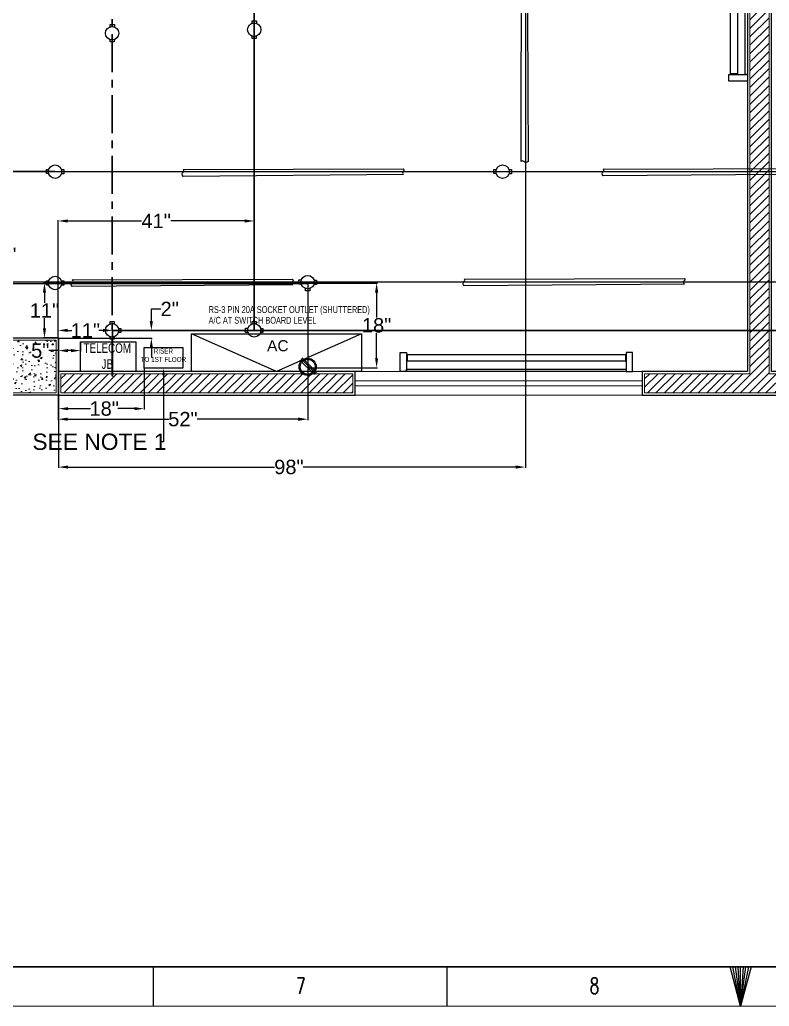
# Model space of a CAD drawing. Header units: inches. Extents: x 112 to 4169, y -2569 to 841.
# Drawn here: x 461 to 617.7, y -1182 to -975.7 of the extents above; entities that cross this region are included whole.
import ezdxf
from ezdxf import colors
from ezdxf.entities.mleader import LeaderData, LeaderLine
from ezdxf.math import Vec2, Vec3

# ---------------------------------------------------------------- set-up
doc = ezdxf.new("R2010")
doc.units = ezdxf.units.IN
doc.header["$MEASUREMENT"] = 0
doc.linetypes.add('Bathroom _ King & Twin$0$CENTER', pattern=[50.8, 31.75, -6.35, 6.35, -6.35])
doc.layers.get('Defpoints').update_dxf_attribs({"lineweight": 0})
for name, color, linetype in [('Cables', 7, 'Continuous'), ('HVAC', 44, 'Continuous'), ('Lights', 7, 'Continuous'), ('PVC Conduit and Circular Boxes', 7, 'Continuous'), ('Sockets', 7, 'Continuous'), ('wall 05', 253, 'Continuous')]:
    doc.layers.add(name, color=color, linetype=linetype)
for name, color, linetype, lineweight in [('COLUMN', 1, 'Continuous', 25), ('Glass', 5, 'Continuous', 9), ('HACTH', 8, 'Continuous', 9), ('Plaster Line', 254, 'Continuous', 15), ('Text', 252, 'Continuous', 15), ('WINDOW', 140, 'Continuous', 9)]:
    doc.layers.add(name, color=color, linetype=linetype, lineweight=lineweight)
doc.styles.get("Standard").update_dxf_attribs({"font": 'arial.ttf'})
doc.styles.add('Swiss721', font='swisscl.ttf')
doc.styles.add('TEG BORDER', font='txt_qlt.shx', dxfattribs={"width": 0.7, "bigfont": 'hztxt.shx'})
doc.dimstyles.get("Standard").update_dxf_attribs({"dimtxt": 3, "dimasz": 2, "dimexe": 0.18, "dimexo": 0.0625, "dimgap": 0.09, "dimtad": 0, "dimtih": 1, "dimtoh": 1, "dimdec": 0, "dimzin": 0, "dimdsep": 46, "dimtxsty": 'Standard', "dimcen": 0.09, "dimclrd": 5, "dimadec": 0, "dimazin": 0, "dimtfac": 1, "dimtdec": 0, "dimtofl": 0, "dimtmove": 0, "dimatfit": 3, "dimfxl": 1, "dimtolj": 1, "dimtzin": 0, "dimarcsym": 0})
pattern_1 = [(45, (-121864.2342, -172383.6424), (-0.8838834765, 0.8838834765), [])]

# ---------------------------------------------------------------- blocks, each defined once
blk = doc.blocks.new('C 12X12')
at = {"layer": 'HACTH'}
h = blk.add_hatch(dxfattribs=at)
h.set_pattern_fill('AR-CONC', color=256, scale=0.5, style=0)
h.set_pattern_definition([(50, (0, 0), (3.58630091, -0.313760675), [0.375, -4.125]), (355, (0, 0), (-0.69375667, 3.76096067), [0.3, -3.3]), (100.4514, (0.299, -0.026), (2.89254691, 3.44719771), [0.31870095, -3.50571056]), (46.1842, (0, 1), (5.33620524, -0.82759507), [0.5625, -6.1875]), (96.6356, (0.4447, 0.931), (4.67331353, 4.87058935), [0.47805144, -5.258565]), (351.1842, (0, 1), (4.67330973, 4.870593), [0.45, -4.95]), (21, (0.5, 0.75), (2.98453526, -2.01309445), [0.375, -4.125]), (326, (0.5, 0.75), (1.21657666, 3.62575023), [0.3, -3.3]), (71.4514, (0.7487, 0.5822), (4.20111314, 1.61265248), [0.31870095, -3.50571056]), (37.5, (0, 0), (0.060799277, 1.66446927), [0, -3.26, 0, -3.35, 0, -3.3125]), (7.5, (0, 0), (1.315347687, 1.97205856), [0, -1.91, 0, -3.185, 0, -1.2625]), (327.5, (-1.115, 0), (2.66911218, -0.112774359), [0, -1.25, 0, -3.9, 0, -5.175]), (317.5, (-1.615, 0), (2.915930847, 0.50052491), [0, -1.625, 0, -2.59, 0, -3.675])])
h.paths.add_polyline_path([(88279, -6819.5), (88279, -6808.5), (88268, -6808.5), (88268, -6819.5)])
at = {"layer": 'COLUMN'}
blk.add_lwpolyline([(88267.5, -6808), (88279.5, -6808), (88279.5, -6820), (88267.5, -6820)], close=True, dxfattribs=at)
at = {"layer": 'Plaster Line'}
blk.add_lwpolyline([(88268, -6808.5), (88279, -6808.5), (88279, -6819.5), (88268, -6819.5)], close=True, dxfattribs=at)
blk = doc.blocks.new('240 BORDER A2')
at = {"linetype": 'Continuous'}
blk.add_line((5, 5), (489, 5), dxfattribs=at)
for p, q in [((222.75, 0), (222.75, 5)), ((259.88, 0), (259.88, 5)), ((297, 0), (297, 5))]:
    blk.add_line(p, q)
at = {"color": 5, "lineweight": 15}
blk.add_lwpolyline([(0, 420), (594, 420), (594, 0), (0, 0)], close=True, dxfattribs=at)
blk.add_lwpolyline([(5, 415), (589, 415), (589, 5), (5, 5)], close=True)
blk.add_lwpolyline([(297, 0), (295.66, 5), (298.34, 5), (297, 0), (296, 5), (296.33, 5), (297, 0), (296.67, 5), (297.33, 5), (297, 0), (297.67, 5), (298, 5), (297, 0)])
at = {"char_height": 2, "width": 2, "attachment_point": 7, "style": 'TEG BORDER'}
for s, insert in [('7', (240.8, 1.59)), ('8', (277.92, 1.59))]:
    blk.add_mtext(s, dxfattribs=dict(at, insert=insert))
blk = doc.blocks.new('A$C63C712C3')
at = {"ltscale": 2}
for p, q in [((39.8, 42), (33.8, 42)), ((39.8, 15.9), (33.8, 15.9)), ((1230.6, 42), (1236.6, 42)), ((1230.6, 15.9), (1236.6, 15.9))]:
    blk.add_line(p, q, dxfattribs=at)
for points in [[(35.5, 102.6), (0, 102.6), (0, 0), (35.5, 0)], [(35.5, 102.6), (1235.5, 102.6), (1235.5, 90.2), (35.5, 90.2)], [(1235.5, 102.6), (1270.9, 102.6), (1270.9, 0), (1235.5, 0)], [(39.8, 47.6), (1230.6, 47.6), (1230.6, 10.1), (39.8, 10.1)]]:
    blk.add_lwpolyline(points, close=True, dxfattribs=at)
blk = doc.blocks.new('*D448')
at = {"color": 0, "lineweight": -2, "transparency": 16777216}
for p, q in [((468.35, -1030.76), (466, -1030.76)), ((469.05, -1042.24), (466, -1042.24))]:
    blk.add_line(p, q, dxfattribs=at)
at = {"color": 5, "lineweight": -2, "transparency": 16777216}
for p, q in [((466.18, -1032.76), (466.18, -1034.9)), ((466.18, -1040.24), (466.18, -1038.09))]:
    blk.add_line(p, q, dxfattribs=at)
at = {"color": 5, "transparency": 16777216}
for points in [[(465.85, -1032.76), (466.51, -1032.76), (466.18, -1030.76)], [(465.85, -1040.24), (466.51, -1040.24), (466.18, -1042.24)]]:
    blk.add_solid(points, dxfattribs=at)
at = {"layer": 'Defpoints', "color": 0, "transparency": 16777216}
for p in [(466.18, -1030.76), (468.41, -1030.76), (469.12, -1042.24)]:
    blk.add_point(p, dxfattribs=at)
at = {"color": 0, "transparency": 16777216, "insert": (466.18, -1036.5), "char_height": 3, "attachment_point": 5}
blk.add_mtext('\\A1;11"', dxfattribs=at)
blk = doc.blocks.new('*D449')
at = {"color": 0, "lineweight": -2, "transparency": 16777216}
for p, q in [((469.12, -1043.16), (469.12, -1045.08)), ((473.72, -1043.16), (473.72, -1045.08))]:
    blk.add_line(p, q, dxfattribs=at)
at = {"color": 5, "lineweight": -2, "transparency": 16777216}
for p, q in [((469.12, -1044.9), (467.12, -1044.9)), ((471.72, -1044.9), (471.12, -1044.9))]:
    blk.add_line(p, q, dxfattribs=at)
at = {"color": 5, "transparency": 16777216}
for points in [[(471.12, -1044.56), (471.12, -1045.23), (469.12, -1044.9)], [(471.72, -1044.56), (471.72, -1045.23), (473.72, -1044.9)]]:
    blk.add_solid(points, dxfattribs=at)
at = {"layer": 'Defpoints', "color": 0, "transparency": 16777216}
for p in [(469.12, -1043.09), (473.72, -1043.09), (469.12, -1044.9)]:
    blk.add_point(p, dxfattribs=at)
at = {"color": 0, "transparency": 16777216, "insert": (465.3, -1044.9), "char_height": 3, "attachment_point": 5}
blk.add_mtext('\\A1;5"', dxfattribs=at)
blk = doc.blocks.new('*D450')
at = {"color": 0, "lineweight": -2, "transparency": 16777216}
for p, q in [((469.12, -1049.3), (469.12, -1057.21)), ((487.01, -1048.61), (487.01, -1057.21))]:
    blk.add_line(p, q, dxfattribs=at)
at = {"color": 5, "lineweight": -2, "transparency": 16777216}
for p, q in [((471.12, -1057.03), (475.82, -1057.03)), ((485.01, -1057.03), (481.5, -1057.03))]:
    blk.add_line(p, q, dxfattribs=at)
at = {"color": 5, "transparency": 16777216}
for points in [[(471.12, -1056.7), (471.12, -1057.36), (469.12, -1057.03)], [(485.01, -1056.7), (485.01, -1057.36), (487.01, -1057.03)]]:
    blk.add_solid(points, dxfattribs=at)
at = {"layer": 'Defpoints', "color": 0, "transparency": 16777216}
for p in [(469.12, -1049.24), (487.01, -1048.55), (469.12, -1057.03)]:
    blk.add_point(p, dxfattribs=at)
at = {"color": 0, "transparency": 16777216, "insert": (478.66, -1057.03), "char_height": 3, "attachment_point": 5}
blk.add_mtext('\\A1;18"', dxfattribs=at)
blk = doc.blocks.new('*D451')
at = {"color": 0, "lineweight": -2, "transparency": 16777216}
for p, q in [((469.05, -1042.18), (469.05, -1040.49)), ((480.41, -1040.63), (480.41, -1040.49))]:
    blk.add_line(p, q, dxfattribs=at)
at = {"color": 5, "lineweight": -2, "transparency": 16777216}
for p, q in [((471.05, -1040.67), (471.9, -1040.67)), ((478.41, -1040.67), (477.57, -1040.67))]:
    blk.add_line(p, q, dxfattribs=at)
at = {"color": 5, "transparency": 16777216}
for points in [[(471.05, -1040.33), (471.05, -1041), (469.05, -1040.67)], [(478.41, -1040.33), (478.41, -1041), (480.41, -1040.67)]]:
    blk.add_solid(points, dxfattribs=at)
at = {"layer": 'Defpoints', "color": 0, "transparency": 16777216}
for p in [(469.05, -1040.67), (480.41, -1040.69), (469.05, -1042.24)]:
    blk.add_point(p, dxfattribs=at)
at = {"color": 0, "transparency": 16777216, "insert": (474.73, -1040.67), "char_height": 3, "attachment_point": 5}
blk.add_mtext('\\A1;11"', dxfattribs=at)
blk = doc.blocks.new('*D452')
at = {"color": 0, "lineweight": -2, "transparency": 16777216}
for p, q in [((469.05, -1042.3), (469.05, -1059.41)), ((521.2, -1048.4), (521.2, -1059.41))]:
    blk.add_line(p, q, dxfattribs=at)
at = {"color": 5, "lineweight": -2, "transparency": 16777216}
for p, q in [((471.05, -1059.23), (492.15, -1059.23)), ((519.2, -1059.23), (498.1, -1059.23))]:
    blk.add_line(p, q, dxfattribs=at)
at = {"color": 5, "transparency": 16777216}
for points in [[(471.05, -1058.9), (471.05, -1059.57), (469.05, -1059.23)], [(519.2, -1058.9), (519.2, -1059.57), (521.2, -1059.23)]]:
    blk.add_solid(points, dxfattribs=at)
at = {"layer": 'Defpoints', "color": 0, "transparency": 16777216}
for p in [(469.05, -1042.24), (521.2, -1048.34), (521.2, -1059.23)]:
    blk.add_point(p, dxfattribs=at)
at = {"color": 0, "transparency": 16777216, "insert": (495.12, -1059.23), "char_height": 3, "attachment_point": 5}
blk.add_mtext('\\A1;52"', dxfattribs=at)
blk = doc.blocks.new('*D453')
at = {"color": 5, "lineweight": -2, "transparency": 16777216}
for p, q in [((488.52, -1038.69), (488.52, -1036.18)), ((488.52, -1036.18), (490.52, -1036.18)), ((488.52, -1044.3), (488.52, -1046.3))]:
    blk.add_line(p, q, dxfattribs=at)
at = {"color": 0, "lineweight": -2, "transparency": 16777216}
for p, q in [((480.48, -1040.69), (488.7, -1040.69)), ((469.12, -1042.3), (488.7, -1042.3))]:
    blk.add_line(p, q, dxfattribs=at)
at = {"color": 5, "transparency": 16777216}
for points in [[(488.18, -1038.69), (488.85, -1038.69), (488.52, -1040.69)], [(488.18, -1044.3), (488.85, -1044.3), (488.52, -1042.3)]]:
    blk.add_solid(points, dxfattribs=at)
at = {"layer": 'Defpoints', "color": 0, "transparency": 16777216}
for p in [(480.41, -1040.69), (488.52, -1040.69), (469.05, -1042.3)]:
    blk.add_point(p, dxfattribs=at)
at = {"color": 0, "transparency": 16777216, "insert": (492.36, -1036.18), "char_height": 3, "attachment_point": 5}
blk.add_mtext('\\A1;2"', dxfattribs=at)
blk = doc.blocks.new('*D454')
at = {"color": 0, "lineweight": -2, "transparency": 16777216}
for p, q in [((468.48, -1030.76), (535.78, -1030.76)), ((521.26, -1048.49), (535.78, -1048.49))]:
    blk.add_line(p, q, dxfattribs=at)
at = {"color": 5, "lineweight": -2, "transparency": 16777216}
for p, q in [((535.6, -1032.76), (535.6, -1038)), ((535.6, -1046.49), (535.6, -1041.25))]:
    blk.add_line(p, q, dxfattribs=at)
at = {"color": 5, "transparency": 16777216}
for points in [[(535.27, -1032.76), (535.93, -1032.76), (535.6, -1030.76)], [(535.27, -1046.49), (535.93, -1046.49), (535.6, -1048.49)]]:
    blk.add_solid(points, dxfattribs=at)
at = {"layer": 'Defpoints', "color": 0, "transparency": 16777216}
for p in [(468.41, -1030.76), (521.2, -1048.49), (535.6, -1048.49)]:
    blk.add_point(p, dxfattribs=at)
at = {"color": 0, "transparency": 16777216, "insert": (535.6, -1039.62), "char_height": 3, "attachment_point": 5}
blk.add_mtext('\\A1;18"', dxfattribs=at)
blk = doc.blocks.new('*D455')
at = {"color": 0, "lineweight": -2, "transparency": 16777216}
for p, q in [((468.35, -1007.48), (457.06, -1007.48)), ((457.18, -1042.24), (457.42, -1042.24))]:
    blk.add_line(p, q, dxfattribs=at)
at = {"color": 5, "lineweight": -2, "transparency": 16777216}
for p, q in [((457.24, -1009.48), (457.24, -1023.23)), ((457.24, -1040.24), (457.24, -1026.48))]:
    blk.add_line(p, q, dxfattribs=at)
at = {"color": 5, "transparency": 16777216}
for points in [[(456.91, -1009.48), (457.58, -1009.48), (457.24, -1007.48)], [(456.91, -1040.24), (457.58, -1040.24), (457.24, -1042.24)]]:
    blk.add_solid(points, dxfattribs=at)
at = {"layer": 'Defpoints', "color": 0, "transparency": 16777216}
for p in [(457.24, -1007.48), (468.41, -1007.48), (457.12, -1042.24)]:
    blk.add_point(p, dxfattribs=at)
at = {"color": 0, "transparency": 16777216, "insert": (457.24, -1024.86), "char_height": 3, "attachment_point": 5}
blk.add_mtext('\\A1;35"', dxfattribs=at)
blk = doc.blocks.new('*D456')
at = {"color": 0, "lineweight": -2, "transparency": 16777216}
for p, q in [((469.05, -1042.11), (469.05, -1017.61)), ((510.02, -1040.63), (510.02, -1017.61))]:
    blk.add_line(p, q, dxfattribs=at)
at = {"color": 5, "lineweight": -2, "transparency": 16777216}
for p, q in [((471.05, -1017.79), (486.49, -1017.79)), ((508.02, -1017.79), (492.57, -1017.79))]:
    blk.add_line(p, q, dxfattribs=at)
at = {"color": 5, "transparency": 16777216}
for points in [[(471.05, -1017.46), (471.05, -1018.13), (469.05, -1017.79)], [(508.02, -1017.46), (508.02, -1018.13), (510.02, -1017.79)]]:
    blk.add_solid(points, dxfattribs=at)
at = {"layer": 'Defpoints', "color": 0, "transparency": 16777216}
for p in [(469.05, -1017.79), (510.02, -1040.69), (469.05, -1042.18)]:
    blk.add_point(p, dxfattribs=at)
at = {"color": 0, "transparency": 16777216, "insert": (489.53, -1017.79), "char_height": 3, "attachment_point": 5}
blk.add_mtext('\\A1;41"', dxfattribs=at)
blk = doc.blocks.new('*D464')
at = {"color": 0, "lineweight": -2, "transparency": 16777216}
for p, q in [((469.12, -1049.3), (469.12, -1069.42)), ((566.69, -1047.97), (566.69, -1069.42))]:
    blk.add_line(p, q, dxfattribs=at)
at = {"color": 5, "lineweight": -2, "transparency": 16777216}
for p, q in [((471.12, -1069.24), (514.29, -1069.24)), ((564.69, -1069.24), (520.25, -1069.24))]:
    blk.add_line(p, q, dxfattribs=at)
at = {"color": 5, "transparency": 16777216}
for points in [[(471.12, -1068.91), (471.12, -1069.57), (469.12, -1069.24)], [(564.69, -1068.91), (564.69, -1069.57), (566.69, -1069.24)]]:
    blk.add_solid(points, dxfattribs=at)
at = {"layer": 'Defpoints', "color": 0, "transparency": 16777216}
for p in [(469.12, -1049.24), (566.69, -1047.9), (469.12, -1069.24)]:
    blk.add_point(p, dxfattribs=at)
at = {"color": 0, "transparency": 16777216, "insert": (517.27, -1069.24), "char_height": 3, "attachment_point": 5}
blk.add_mtext('\\A1;98"', dxfattribs=at)

msp = doc.modelspace()

# ---------------------------------------------------------------- hatches: boundary and pattern name
at = {"layer": 'HACTH'}
h = msp.add_hatch(dxfattribs=at)
h.set_pattern_fill('ANSI31', color=256, scale=10, style=0)
h.set_pattern_definition(pattern_1)
h.paths.add_polyline_path([(598.62, -874.74), (598.62, -878.74), (613.62, -878.74), (613.62, -1049.74), (591.62, -1049.74), (591.62, -1053.74), (657.62, -1053.74), (657.62, -1049.74), (617.62, -1049.74), (617.62, -874.74)])
h = msp.add_hatch(dxfattribs=at)
h.set_pattern_fill('ANSI31', color=256, scale=10, style=0)
h.set_pattern_definition(pattern_1)
h.paths.add_polyline_path([(469.62, -1049.74), (469.62, -1053.74), (530.62, -1053.74), (530.62, -1049.74)])

# ---------------------------------------------------------------- linework, layer by layer
msp.add_lwpolyline([(485.29, -1043.09), (485.29, -1049.24), (473.72, -1049.24), (473.72, -1043.09)], close=True)
at = {"color": 1}
msp.add_lwpolyline([(487.01, -1044.25), (495.13, -1044.25), (495.13, -1048.55), (487.01, -1048.55)], close=True, dxfattribs=at)
at = {"layer": 'Cables', "color": 136, "linetype": 'Bathroom _ King & Twin$0$CENTER', "lineweight": 30, "ltscale": 0.25}
msp.add_line((480.33, -1050.2), (480.33, -815.01), dxfattribs=at)
at = {"layer": 'Cables', "color": 192, "lineweight": 30}
for p, q in [((510.02, -1040.69), (510.02, -879.9)), ((480.41, -1040.69), (480.41, -1050.32)), ((480.41, -1040.69), (748.42, -1040.69))]:
    msp.add_line(p, q, dxfattribs=at)
at = {"layer": 'Cables', "color": 3}
msp.add_line((566.69, -941.45), (566.69, -1047.9), dxfattribs=at)
at = {"layer": 'Cables', "color": 6}
msp.add_line((361.99, -1007.48), (824.61, -1007.48), dxfattribs=at)
at = {"layer": 'Cables', "color": 142}
for p, q in [((352.77, -1030.88), (521.2, -1030.88)), ((353.3, -1030.54), (815.24, -1030.54)), ((521.2, -1030.88), (521.2, -1045.57)), ((521.2, -1043.75), (521.2, -1048.34))]:
    msp.add_line(p, q, dxfattribs=at)
at = {"layer": 'Glass', "ltscale": 10}
msp.add_lwpolyline([(591.12, -1052.24), (591.12, -1051.24), (531.12, -1051.24), (531.12, -1052.24)], close=True, dxfattribs=at)
at = {"layer": 'HVAC'}
for p, q in [((514.66, -1049.24), (496.89, -1041.41)), ((532.42, -1041.41), (514.66, -1049.24))]:
    msp.add_line(p, q, dxfattribs=at)
msp.add_lwpolyline([(496.89, -1041.41), (532.42, -1041.41), (532.42, -1049.24), (496.89, -1049.24)], close=True, dxfattribs=at)
at = {"layer": 'Plaster Line'}
for points in [[(617.62, -874.74), (598.62, -874.74), (598.62, -878.74), (613.62, -878.74), (613.62, -1049.74), (591.62, -1049.74), (591.62, -1053.74), (657.62, -1053.74), (657.62, -1049.74), (617.62, -1049.74)], [(530.62, -1049.74), (469.62, -1049.74), (469.62, -1053.74), (530.62, -1053.74)]]:
    msp.add_lwpolyline(points, close=True, dxfattribs=at)
at = {"layer": 'PVC Conduit and Circular Boxes'}
for p, q in [((479.94, -977.2), (479.94, -976.7)), ((479.94, -976.7), (480.81, -976.7)), ((480.81, -976.7), (480.81, -977.22)), ((509.62, -976.45), (509.62, -975.96)), ((509.62, -975.96), (510.49, -975.96)), ((510.49, -975.96), (510.5, -976.48)), ((509.58, -979.62), (509.58, -979.13)), ((510.45, -979.62), (509.58, -979.62)), ((510.45, -979.13), (510.45, -979.62)), ((479.9, -980.37), (479.9, -979.87)), ((480.77, -980.37), (479.9, -980.37)), ((480.77, -979.87), (480.77, -980.37)), ((466.58, -1007.87), (466.58, -1007)), ((466.58, -1007), (467.1, -1007)), ((467.07, -1007.87), (466.58, -1007.87)), ((469.74, -1007.04), (470.24, -1007.04)), ((470.24, -1007.91), (469.74, -1007.91)), ((470.24, -1007.04), (470.24, -1007.91)), ((560.1, -1007.87), (560.1, -1007)), ((560.1, -1007), (560.62, -1007)), ((560.59, -1007.87), (560.1, -1007.87)), ((563.27, -1007.04), (563.76, -1007.04)), ((563.76, -1007.91), (563.27, -1007.91)), ((563.76, -1007.04), (563.76, -1007.91)), ((466.59, -1031.19), (466.59, -1030.32)), ((466.59, -1030.32), (467.09, -1030.32)), ((467.09, -1031.19), (466.59, -1031.19)), ((469.75, -1030.32), (470.24, -1030.32)), ((470.24, -1031.19), (469.75, -1031.19)), ((470.24, -1030.32), (470.24, -1031.19)), ((519.37, -1031), (519.37, -1030.13)), ((519.37, -1030.13), (519.87, -1030.13)), ((519.87, -1031), (519.37, -1031)), ((523.03, -1031.05), (522.51, -1031.05)), ((522.54, -1030.17), (523.03, -1030.17)), ((523.03, -1030.17), (523.03, -1031.05)), ((520.76, -1032.39), (520.76, -1031.9)), ((521.63, -1032.39), (520.76, -1032.39)), ((521.63, -1031.9), (521.63, -1032.39)), ((479.9, -1039.33), (479.9, -1038.83)), ((479.9, -1038.83), (480.77, -1038.83)), ((480.77, -1038.83), (480.77, -1039.33)), ((509.58, -1039.33), (509.58, -1038.83)), ((509.58, -1038.83), (510.45, -1038.83)), ((510.45, -1038.83), (510.45, -1039.33)), ((482.17, -1041.14), (481.65, -1041.14)), ((481.68, -1040.26), (482.17, -1040.26)), ((482.17, -1040.26), (482.17, -1041.14)), ((508.19, -1041.09), (508.19, -1040.22)), ((508.19, -1040.22), (508.68, -1040.22)), ((508.68, -1041.09), (508.19, -1041.09)), ((511.85, -1041.14), (511.33, -1041.14)), ((511.36, -1040.26), (511.85, -1040.26)), ((511.85, -1040.26), (511.85, -1041.14)), ((479.9, -1042.48), (479.9, -1041.99)), ((480.77, -1042.48), (479.9, -1042.48)), ((480.77, -1041.99), (480.77, -1042.48))]:
    msp.add_line(p, q, dxfattribs=at)
for points in [[(565.86, -959.38, -0.56347), (566.36, -959.38, 0.571886), (567.03, -959.31), (567.26, -1005.38, -0.456322), (566.36, -1005.38, 0.605884), (565.84, -1005.38)], [(541.17, -1006.91, -0.56347), (541.17, -1007.42, 0.571886), (541.25, -1008.09), (495.17, -1008.47, -0.456322), (495.17, -1007.58, 0.605884), (495.17, -1007.06)], [(628.94, -1006.81, -0.56347), (628.94, -1007.31, 0.571886), (629.01, -1007.98), (582.94, -1008.37, -0.456322), (582.94, -1007.47, 0.605884), (582.94, -1006.95)], [(518, -1029.95, -0.56347), (518, -1030.45, 0.571886), (518.08, -1031.12), (472, -1031.5, -0.456322), (472, -1030.61, 0.605884), (472, -1030.09)], [(599.88, -1029.79, -0.56347), (599.88, -1030.3, 0.571886), (599.95, -1030.97), (553.88, -1031.35, -0.456322), (553.88, -1030.46, 0.605884), (553.88, -1029.94)]]:
    msp.add_lwpolyline(points, format="xyb", close=True, dxfattribs=at)
for centre in [(480.33, -978.54), (510.02, -977.8), (468.41, -1007.48), (561.94, -1007.48), (521.2, -1030.57), (468.41, -1030.76), (480.33, -1040.66), (510.02, -1040.66)]:
    msp.add_circle(centre, 1.4, dxfattribs=at)
at = {"layer": 'Sockets', "color": 3}
for p, q in [((519.56, -1046.86), (522.62, -1049.92)), ((519.81, -1046.64), (522.87, -1049.7)), ((520.06, -1046.42), (523.12, -1049.48))]:
    msp.add_line(p, q, dxfattribs=at)
for radius in [1.79, 1.56]:
    msp.add_circle((521.2, -1048.28), radius, dxfattribs=at)
at = {"layer": 'wall 05'}
for points in [[(618.12, -874.24), (598.12, -874.24), (598.12, -879.24), (613.12, -879.24), (613.12, -1049.24), (591.12, -1049.24), (591.12, -1054.24), (658.12, -1054.24), (658.12, -1049.24), (618.12, -1049.24)], [(531.12, -1049.24), (469.12, -1049.24), (469.12, -1054.24), (531.12, -1054.24)]]:
    msp.add_lwpolyline(points, close=True, dxfattribs=at)
at = {"layer": 'WINDOW', "ltscale": 10}
msp.add_lwpolyline([(591.12, -1054.24), (591.12, -1049.24), (531.12, -1049.24), (531.12, -1054.24)], close=True, dxfattribs=at)

# ---------------------------------------------------------------- block references
at = {"xscale": 1.652949273830399, "yscale": 1.652949273830399, "zscale": 1.652949273830399}
msp.add_blockref('240 BORDER A2', (120.75, -1181.97), dxfattribs=at)
at = {"layer": 'HACTH'}
msp.add_blockref('C 12X12', (-87810.38, 5765.76), dxfattribs=at)
at = {"layer": 'Lights', "lineweight": 0, "xscale": 0.03825769670308159, "yscale": 0.03825769671356965, "zscale": 0.03825769671681735}
for p, rotation in [((609.19, -939.93), 270), ((589.11, -1045.31), 180)]:
    msp.add_blockref('A$C63C712C3', p, dxfattribs=dict(at, rotation=rotation))

# ---------------------------------------------------------------- texts
at = {"layer": 'HVAC'}
msp.add_text('AC', height=2.316, dxfattribs=at).set_placement((512.71, -1045.03))
at = {"layer": 'Sockets', "color": 3, "style": 'Swiss721'}
for s, p in [('RS-3 PIN 20A SOCKET OUTLET (SHUTTERED)', (500.49, -1037.03)), ('A/C AT SWITCH BOARD LEVEL', (500.49, -1039.27))]:
    msp.add_text(s, height=1.4315, dxfattribs=at).set_placement(p)
at = {"layer": 'Text', "color": 0, "insert": (479.31, -1043.37), "char_height": 2, "width": 15.6576, "attachment_point": 2, "style": 'Swiss721'}
msp.add_mtext('TELECOM \\PJB', dxfattribs=at)
at = {"layer": 'Text', "color": 1, "insert": (491.03, -1044.46), "char_height": 1.05, "width": 10.9603, "attachment_point": 2, "style": 'Swiss721'}
msp.add_mtext('RISER\\PTO 1ST FLOOR', dxfattribs=at)

# ---------------------------------------------------------------- dimensions: what is measured, and where the dimension line sits
for base, p1, p2, picture, middle in [((457.24, -1007.48), (457.12, -1042.24), (468.41, -1007.48), '*D455', (457.24, -1024.86)), ((466.18, -1030.76), (469.12, -1042.24), (468.41, -1030.76), '*D448', (466.18, -1036.5)), ((535.6, -1048.49), (468.41, -1030.76), (521.2, -1048.49), '*D454', (535.6, -1039.62))]:
    dim = msp.add_linear_dim(base=base, p1=p1, p2=p2, angle=90, dimstyle='Standard', override={"dimpost": '"'})
    dim.commit()
    dim.dimension.update_dxf_attribs({"geometry": picture, "text_midpoint": middle})
for base, p1, p2, picture, middle in [((469.05, -1017.79), (510.02, -1040.69), (469.05, -1042.18), '*D456', (489.53, -1017.79)), ((469.05, -1040.67), (480.41, -1040.69), (469.05, -1042.24), '*D451', (474.73, -1040.67)), ((469.12, -1044.9), (473.72, -1043.09), (469.12, -1043.09), '*D449', (465.3, -1044.9)), ((521.2, -1059.23), (469.05, -1042.24), (521.2, -1048.34), '*D452', (495.12, -1059.23))]:
    dim = msp.add_linear_dim(base=base, p1=p1, p2=p2, dimstyle='Standard', override={"dimpost": '"'})
    dim.commit()
    dim.dimension.update_dxf_attribs({"geometry": picture, "text_midpoint": middle})
dim = msp.add_linear_dim(base=(488.52, -1040.69), p1=(469.05, -1042.3), p2=(480.41, -1040.69), angle=90, dimstyle='Standard', override={"dimpost": '"'})
dim.commit()
dim.dimension.update_dxf_attribs({"geometry": '*D453', "text_midpoint": (492.36, -1036.18), "dimtype": 160})
for base, p1, picture, middle in [((469.12, -1069.24), (566.69, -1047.9), '*D464', (517.27, -1069.24)), ((469.12, -1057.03), (487.01, -1048.55), '*D450', (478.66, -1057.03))]:
    dim = msp.add_linear_dim(base=base, p1=p1, p2=(469.12, -1049.24), dimstyle='Standard', override={"dimpost": '"'})
    dim.commit()
    dim.dimension.update_dxf_attribs({"geometry": picture, "text_midpoint": middle, "dimtype": 160})

# ---------------------------------------------------------------- leaders
ml = msp.add_multileader_mtext('Standard')
ml.set_content('SEE NOTE 1', color=256)
ml.set_leader_properties()
ml.build(insert=Vec2(0, 0))
ml.multileader.update_dxf_attribs({"dogleg_length": 0.36, "arrow_head_size": 1.5})
ctx = ml.context
ctx.base_point, ctx.char_height, ctx.arrow_head_size, ctx.landing_gap_size, ctx.plane_origin = Vec3(463.57, -1063.97), 3.408, 1.5, 0.09, Vec3(491.07, -1048.55)
notes = []
notes.append((ctx, [(0, (1, 1, 0), (491.07, -1063.97), (-1, 0), 0.36, [(0, [(491.07, -1048.55)], 0, [])])]))
ctx.mtext.insert, ctx.mtext.flow_direction = Vec3(463.66, -1062.24), 5
for ctx, leaders in notes:
    for number, flags, end, landing, length, lines in leaders:
        leader = LeaderData()
        leader.index, (leader.has_last_leader_line, leader.has_dogleg_vector, leader.attachment_direction) = number, flags
        leader.last_leader_point, leader.dogleg_vector, leader.dogleg_length = Vec3(end), Vec3(landing), length
        for number, points, colour, breaks in lines:
            line = LeaderLine()
            line.index, line.vertices, line.color, line.breaks = number, Vec3.list(points), colors.encode_raw_color(colour), breaks
            leader.lines.append(line)
        ctx.leaders.append(leader)

doc.saveas('drawing.dxf')
